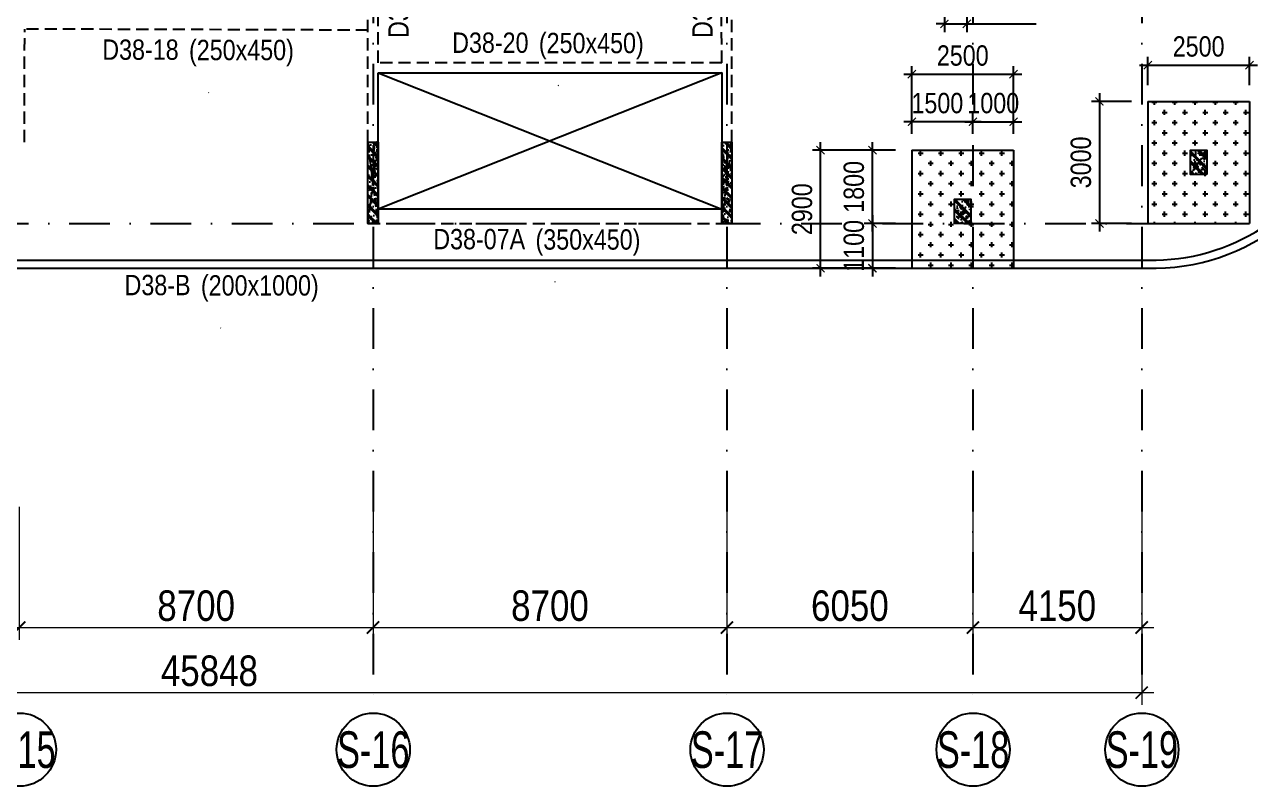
# Model space of a CAD drawing. Header units: millimetres. Extents: x -159515 to 1327256, y -225156 to 138737.
# Drawn here: x 886155 to 916300, y -45899 to -27176 of the extents above; entities that cross this region are included whole.
import ezdxf
from ezdxf.enums import TextEntityAlignment as Align

# ---------------------------------------------------------------- set-up
doc = ezdxf.new("R2010")
doc.units = ezdxf.units.MM
doc.header["$MEASUREMENT"] = 0
doc.linetypes.add('DASHDOT', pattern=[1, 0.5, -0.25, 0, -0.25])
doc.linetypes.add('DASHED', pattern=[4.5, 3, -1.5])
for name, color, linetype in [('AUDIT_I_220807103235-17', 50, 'Continuous'), ('ccu11-Khuat', 9, 'DASHED'), ('ccu11-Manh', 8, 'Continuous'), ('ccu11-Thay', 7, 'Continuous'), ('ccu12-Text', 31, 'Continuous'), ('KC2-DIM', 251, 'Continuous'), ('KC2-HATCH', 252, 'Continuous'), ('KT-Dim', 8, 'Continuous'), ('KT-Luoi truc South Tower', 8, 'DASHDOT'), ('ST_MBDV Cot vach 220805$0$AUDIT_I_220805193045-5', 6, 'Continuous'), ('Xref_ST_MBDV Cot vach 30.7.2022|Xref_ST_MBDV Cot vach 30.7.2022|Xref_ST_MBDV Cot vach 30.7.2022|Xref_ST_MBDV Cot vach 30.7.2022|A-GRID-SYM', 50, 'Continuous')]:
    doc.layers.add(name, color=color, linetype=linetype)
doc.layers.add('ccu12-Tencaukien', color=9, linetype='Continuous', lineweight=15)
doc.layers.add('KT-Kich thuoc', color=159, linetype='Continuous', lineweight=18)
doc.styles.add('Arial Narrow', font='ARIALN.TTF')
doc.styles.add('HBA-Text', font='GOTHIC.TTF')
doc.dimstyles.new('ccu12-200', dxfattribs={"dimscale": 200, "dimtxt": 2.5, "dimasz": 1, "dimexe": 1, "dimexo": 2, "dimgap": 1, "dimtad": 1, "dimdec": 0, "dimrnd": 5, "dimdsep": 46, "dimtxsty": 'Arial Narrow', "dimblk": 'ARCHTICK', "dimcen": -1, "dimdle": 1, "dimclrd": 256, "dimclre": 256, "dimclrt": 3, "dimadec": 0, "dimazin": 2, "dimtfac": 0.1, "dimtdec": 0, "dimtmove": 0, "dimatfit": 1, "dimldrblk": 'ARCHTICK', "dimfxl": 1, "dimtvp": 0.833333, "dimtolj": 1, "dimtzin": 12, "dimarcsym": 0})
doc.dimstyles.new('CCU_1-300', dxfattribs={"dimscale": 300, "dimtxt": 2.5, "dimasz": 1, "dimexe": 1, "dimexo": 2, "dimgap": 0.5, "dimtad": 1, "dimdec": 0, "dimdsep": 46, "dimtxsty": 'Arial Narrow', "dimblk": 'ARCHTICK', "dimcen": -1, "dimdle": 1, "dimclrd": 256, "dimclre": 256, "dimclrt": 3, "dimadec": 0, "dimazin": 2, "dimtfac": 0.1, "dimtdec": 0, "dimtix": 1, "dimtmove": 2, "dimatfit": 1, "dimfxl": 1, "dimtvp": 0.833333, "dimtolj": 1, "dimtzin": 12, "dimarcsym": 0})
pattern_1 = [(0, (-876875.3, 22163.94), (250, 250), [125, -375]), (90, (-876812.8, 22101.44), (-250, 250), [125, -375])]

# ---------------------------------------------------------------- blocks, each defined once
blk = doc.blocks.new('_ArchTick')
at = {"color": 0, "const_width": 0.15}
blk.add_lwpolyline([(-0.5, -0.5), (0.5, 0.5)], dxfattribs=at)
blk = doc.blocks.new('*D427')
at = {"layer": 'Defpoints', "color": 0, "transparency": 16777216}
for p in [(-52171, 1204), (-6323, 1204), (-6323, -3959)]:
    blk.add_point(p, dxfattribs=at)
at = {"layer": 'KT-Kich thuoc', "lineweight": -2, "transparency": 16777216}
for p, q in [((-52171, 604), (-52171, -4259)), ((-6323, 604), (-6323, -4259)), ((-52471, -3959), (-6023, -3959))]:
    blk.add_line(p, q, dxfattribs=at)
at = {"layer": 'KT-Kich thuoc', "lineweight": -2, "transparency": 16777216, "xscale": 300, "yscale": 300, "zscale": 300, "rotation": 180}
blk.add_blockref('_ArchTick', (-52171, -3959), dxfattribs=at)
at = {"layer": 'KT-Kich thuoc', "lineweight": -2, "transparency": 16777216, "xscale": 300, "yscale": 300, "zscale": 300}
blk.add_blockref('_ArchTick', (-6323, -3959), dxfattribs=at)
at = {"layer": 'KT-Kich thuoc', "color": 3, "transparency": 16777216, "insert": (-29247, -3426), "char_height": 750, "attachment_point": 5, "style": 'Arial Narrow'}
blk.add_mtext('\\A1;45848', dxfattribs=at)
blk = doc.blocks.new('*D412')
at = {"layer": 'Defpoints', "color": 0, "transparency": 16777216}
for p in [(-39723, 1204), (-33923, 1204), (-33923, -2359)]:
    blk.add_point(p, dxfattribs=at)
at = {"layer": 'KT-Kich thuoc', "lineweight": -2, "transparency": 16777216}
for p, q in [((-39723, 604), (-39723, -2659)), ((-33923, 604), (-33923, -2659)), ((-40023, -2359), (-33623, -2359))]:
    blk.add_line(p, q, dxfattribs=at)
at = {"layer": 'KT-Kich thuoc', "lineweight": -2, "transparency": 16777216, "xscale": 300, "yscale": 300, "zscale": 300, "rotation": 180}
blk.add_blockref('_ArchTick', (-39723, -2359), dxfattribs=at)
at = {"layer": 'KT-Kich thuoc', "lineweight": -2, "transparency": 16777216, "xscale": 300, "yscale": 300, "zscale": 300}
blk.add_blockref('_ArchTick', (-33923, -2359), dxfattribs=at)
at = {"layer": 'KT-Kich thuoc', "color": 3, "transparency": 16777216, "insert": (-36823, -1826), "char_height": 750, "attachment_point": 5, "style": 'Arial Narrow'}
blk.add_mtext('\\A1;5800', dxfattribs=at)
blk = doc.blocks.new('*D413')
at = {"layer": 'Defpoints', "color": 0, "transparency": 16777216}
for p in [(-33923, 1204), (-25223, 1204), (-25223, -2359)]:
    blk.add_point(p, dxfattribs=at)
at = {"layer": 'KT-Kich thuoc', "lineweight": -2, "transparency": 16777216}
for p, q in [((-33923, 604), (-33923, -2659)), ((-25223, 604), (-25223, -2659)), ((-34223, -2359), (-24923, -2359))]:
    blk.add_line(p, q, dxfattribs=at)
at = {"layer": 'KT-Kich thuoc', "lineweight": -2, "transparency": 16777216, "xscale": 300, "yscale": 300, "zscale": 300, "rotation": 180}
blk.add_blockref('_ArchTick', (-33923, -2359), dxfattribs=at)
at = {"layer": 'KT-Kich thuoc', "lineweight": -2, "transparency": 16777216, "xscale": 300, "yscale": 300, "zscale": 300}
blk.add_blockref('_ArchTick', (-25223, -2359), dxfattribs=at)
at = {"layer": 'KT-Kich thuoc', "color": 3, "transparency": 16777216, "insert": (-29573, -1826), "char_height": 750, "attachment_point": 5, "style": 'Arial Narrow'}
blk.add_mtext('\\A1;8700', dxfattribs=at)
blk = doc.blocks.new('*D414')
at = {"layer": 'Defpoints', "color": 0, "transparency": 16777216}
for p in [(-25223, 1204), (-16523, 1204), (-16523, -2359)]:
    blk.add_point(p, dxfattribs=at)
at = {"layer": 'KT-Kich thuoc', "lineweight": -2, "transparency": 16777216}
for p, q in [((-25223, 604), (-25223, -2659)), ((-16523, 604), (-16523, -2659)), ((-25523, -2359), (-16223, -2359))]:
    blk.add_line(p, q, dxfattribs=at)
at = {"layer": 'KT-Kich thuoc', "lineweight": -2, "transparency": 16777216, "xscale": 300, "yscale": 300, "zscale": 300, "rotation": 180}
blk.add_blockref('_ArchTick', (-25223, -2359), dxfattribs=at)
at = {"layer": 'KT-Kich thuoc', "lineweight": -2, "transparency": 16777216, "xscale": 300, "yscale": 300, "zscale": 300}
blk.add_blockref('_ArchTick', (-16523, -2359), dxfattribs=at)
at = {"layer": 'KT-Kich thuoc', "color": 3, "transparency": 16777216, "insert": (-20873, -1826), "char_height": 750, "attachment_point": 5, "style": 'Arial Narrow'}
blk.add_mtext('\\A1;8700', dxfattribs=at)
blk = doc.blocks.new('*D415')
at = {"layer": 'Defpoints', "color": 0, "transparency": 16777216}
for p in [(-16523, 1204), (-10473, 1204), (-10473, -2359)]:
    blk.add_point(p, dxfattribs=at)
at = {"layer": 'KT-Kich thuoc', "lineweight": -2, "transparency": 16777216}
for p, q in [((-16523, 604), (-16523, -2659)), ((-10473, 604), (-10473, -2659)), ((-16823, -2359), (-10173, -2359))]:
    blk.add_line(p, q, dxfattribs=at)
at = {"layer": 'KT-Kich thuoc', "lineweight": -2, "transparency": 16777216, "xscale": 300, "yscale": 300, "zscale": 300, "rotation": 180}
blk.add_blockref('_ArchTick', (-16523, -2359), dxfattribs=at)
at = {"layer": 'KT-Kich thuoc', "lineweight": -2, "transparency": 16777216, "xscale": 300, "yscale": 300, "zscale": 300}
blk.add_blockref('_ArchTick', (-10473, -2359), dxfattribs=at)
at = {"layer": 'KT-Kich thuoc', "color": 3, "transparency": 16777216, "insert": (-13498, -1826), "char_height": 750, "attachment_point": 5, "style": 'Arial Narrow'}
blk.add_mtext('\\A1;6050', dxfattribs=at)
blk = doc.blocks.new('*D416')
at = {"layer": 'Defpoints', "color": 0, "transparency": 16777216}
for p in [(-10473, 1204), (-6323, 1204), (-6323, -2359)]:
    blk.add_point(p, dxfattribs=at)
at = {"layer": 'KT-Kich thuoc', "lineweight": -2, "transparency": 16777216}
for p, q in [((-10473, 604), (-10473, -2659)), ((-6323, 604), (-6323, -2659)), ((-10773, -2359), (-6023, -2359))]:
    blk.add_line(p, q, dxfattribs=at)
at = {"layer": 'KT-Kich thuoc', "lineweight": -2, "transparency": 16777216, "xscale": 300, "yscale": 300, "zscale": 300, "rotation": 180}
blk.add_blockref('_ArchTick', (-10473, -2359), dxfattribs=at)
at = {"layer": 'KT-Kich thuoc', "lineweight": -2, "transparency": 16777216, "xscale": 300, "yscale": 300, "zscale": 300}
blk.add_blockref('_ArchTick', (-6323, -2359), dxfattribs=at)
at = {"layer": 'KT-Kich thuoc', "color": 3, "transparency": 16777216, "insert": (-8398, -1826), "char_height": 750, "attachment_point": 5, "style": 'Arial Narrow'}
blk.add_mtext('\\A1;4150', dxfattribs=at)
blk = doc.blocks.new('GRID-SYM-flat-73')
at = {"layer": 'Xref_ST_MBDV Cot vach 30.7.2022|Xref_ST_MBDV Cot vach 30.7.2022|Xref_ST_MBDV Cot vach 30.7.2022|Xref_ST_MBDV Cot vach 30.7.2022|A-GRID-SYM'}
blk.add_circle((0, 0, 0), 900, dxfattribs=at)
at = {"layer": 'Xref_ST_MBDV Cot vach 30.7.2022|Xref_ST_MBDV Cot vach 30.7.2022|Xref_ST_MBDV Cot vach 30.7.2022|Xref_ST_MBDV Cot vach 30.7.2022|A-GRID-SYM', "style": 'HBA-Text'}
blk.add_attdef('GRID', text='', height=900, rotation=359.6303, dxfattribs=at).set_placement((0, 0, 0), align=Align.MIDDLE_CENTER)
blk = doc.blocks.new('*U192')
at = {"layer": 'ccu12-Tencaukien', "color": 8, "ltscale": 10000}
blk.add_line((361, -155), (354, -155), dxfattribs=at)
at = {"layer": 'ccu12-Text', "color": 2, "style": 'Arial Narrow', "width": 0.8}
blk.add_attdef('SH', text='', height=300, dxfattribs=at).set_placement((276, 6), align=Align.BOTTOM_RIGHT)
at = {"layer": 'ccu12-Text', "color": 31, "style": 'Arial Narrow', "width": 0.8}
for tag, p in [('(', (508, -75)), ('KT', (633, -75)), (')', (963, -75))]:
    blk.add_attdef(tag, text='', height=250, dxfattribs=at).set_placement(p, align=Align.BOTTOM_LEFT)
blk = doc.blocks.new('*U213')
h = blk.add_hatch()
h.set_pattern_fill('VATLIEU04', color=250, scale=40, style=0, pattern_type=2)
h.set_pattern_definition([(50, (-700, 2050), (286.904, -25.1), [30, -330]), (355, (-700, 2050), (-55.5, 300.877), [24, -264]), (100.451, (-676.1, 2047.9), (231.404, 275.776), [25.496, -280.457]), (46.184, (-700, 2130), (426.896, -66.208), [45, -495]), (96.636, (-664.43, 2124.5), (373.865, 389.65), [38.244, -420.685]), (351.184, (-700, 2130), (373.865, 389.65), [36, -396]), (21, (-660, 2110), (238.763, -161.048), [30, -330]), (326, (-660, 2110), (97.326, 290.06), [24, -264]), (71.451, (-640.1, 2096.58), (336.09, 129.012), [25.496, -280.457]), (37.5, (-700, 2050), (4.864, 133.1575), [0, -260.8, 0, -268, 0, -265]), (7.5, (-700, 2050), (105.228, 157.765), [0, -152.8, 0, -254.8, 0, -101]), (327.5, (-789.2, 2050), (213.529, -9.022), [0, -100, 0, -312, 0, -414]), (317.5, (-829.2, 2050), (233.274, 40.042), [0, -130, 0, -207.2, 0, -294]), (45, (-700, 2050), (-120.208, 120.208), []), (45, (-700, 2099), (-120.208, 120.208), [])])
h.paths.add_polyline_path([(-475, -475), (-225, -475), (-225, 1525), (-475, 1525)])
at = {"color": 6, "ltscale": 0.25}
blk.add_lwpolyline([(-475, -475), (-225, -475), (-225, 1525), (-475, 1525)], close=True, dxfattribs=at)
at = {"layer": 'Defpoints', "linetype": 'ByBlock', "ltscale": 30}
for p, q in [((-225, -475), (-475, 1525)), ((-475, -475), (-225, 1525))]:
    blk.add_line(p, q, dxfattribs=at)
blk = doc.blocks.new('*U214')
h = blk.add_hatch()
h.set_pattern_fill('VATLIEU04', color=250, scale=40, style=0, pattern_type=2)
h.set_pattern_definition([(50, (-700, 2050), (286.904, -25.1), [30, -330]), (355, (-700, 2050), (-55.5, 300.877), [24, -264]), (100.451, (-676.1, 2047.9), (231.404, 275.776), [25.496, -280.457]), (46.184, (-700, 2130), (426.896, -66.208), [45, -495]), (96.636, (-664.43, 2124.5), (373.865, 389.65), [38.244, -420.685]), (351.184, (-700, 2130), (373.865, 389.65), [36, -396]), (21, (-660, 2110), (238.763, -161.048), [30, -330]), (326, (-660, 2110), (97.326, 290.06), [24, -264]), (71.451, (-640.1, 2096.58), (336.09, 129.012), [25.496, -280.457]), (37.5, (-700, 2050), (4.864, 133.1575), [0, -260.8, 0, -268, 0, -265]), (7.5, (-700, 2050), (105.228, 157.765), [0, -152.8, 0, -254.8, 0, -101]), (327.5, (-789.2, 2050), (213.529, -9.022), [0, -100, 0, -312, 0, -414]), (317.5, (-829.2, 2050), (233.274, 40.042), [0, -130, 0, -207.2, 0, -294]), (45, (-700, 2050), (-120.208, 120.208), []), (45, (-700, 2099), (-120.208, 120.208), [])])
h.paths.add_polyline_path([(-475, -475), (-225, -475), (-225, 1525), (-475, 1525)])
at = {"color": 6, "ltscale": 0.25}
blk.add_lwpolyline([(-475, -475), (-225, -475), (-225, 1525), (-475, 1525)], close=True, dxfattribs=at)
at = {"layer": 'Defpoints', "linetype": 'ByBlock', "ltscale": 30}
for p, q in [((-225, -475), (-475, 1525)), ((-475, -475), (-225, 1525))]:
    blk.add_line(p, q, dxfattribs=at)
blk = doc.blocks.new('*U209')
h = blk.add_hatch()
h.set_pattern_fill('VATLIEU04', color=250, scale=40, style=0, pattern_type=2)
h.set_pattern_definition([(50, (-550, 650), (286.904, -25.1), [30, -330]), (355, (-550, 650), (-55.5, 300.88), [24, -264]), (100.451, (-526.1, 647.9), (231.404, 275.776), [25.496, -280.457]), (46.184, (-550, 730), (426.9, -66.21), [45, -495]), (96.636, (-514.43, 724.5), (373.87, 389.65), [38.24, -420.69]), (351.184, (-550, 730), (373.86, 389.65), [36, -396]), (21, (-510, 710), (238.763, -161.048), [30, -330]), (326, (-510, 710), (97.326, 290.06), [24, -264]), (71.451, (-490.1, 696.58), (336.09, 129.01), [25.496, -280.457]), (37.5, (-550, 650), (4.864, 133.1575), [0, -260.8, 0, -268, 0, -265]), (7.5, (-550, 650), (105.228, 157.765), [0, -152.8, 0, -254.8, 0, -101]), (327.5, (-639.2, 650), (213.529, -9.022), [0, -100, 0, -312, 0, -414]), (317.5, (-679.2, 650), (233.274, 40.042), [0, -130, 0, -207.2, 0, -294]), (45, (-550, 650), (-120.208, 120.208), []), (45, (-550, 699), (-120.208, 120.208), [])])
h.paths.add_polyline_path([(-475, -475), (-75, -475), (-75, 125), (-475, 125)])
at = {"color": 6, "ltscale": 0.25}
blk.add_lwpolyline([(-475, -475), (-75, -475), (-75, 125), (-475, 125)], close=True, dxfattribs=at)
at = {"layer": 'Defpoints', "linetype": 'ByBlock', "ltscale": 30}
for p, q in [((-75, -475), (-475, 125)), ((-475, -475), (-75, 125))]:
    blk.add_line(p, q, dxfattribs=at)
blk = doc.blocks.new('*U205')
h = blk.add_hatch()
h.set_pattern_fill('VATLIEU04', color=250, scale=40, style=0, pattern_type=2)
h.set_pattern_definition([(50, (-549.73, 649.82), (286.904, -25.1), [30, -330]), (355, (-549.73, 649.82), (-55.5, 300.88), [24, -264]), (100.451, (-525.82, 647.73), (231.404, 275.776), [25.496, -280.457]), (46.184, (-549.73, 729.82), (426.9, -66.21), [45, -495]), (96.636, (-514.16, 724.3), (373.87, 389.65), [38.24, -420.69]), (351.184, (-549.73, 729.8), (373.86, 389.65), [36, -396]), (21, (-509.73, 709.82), (238.763, -161.048), [30, -330]), (326, (-509.73, 709.82), (97.326, 290.06), [24, -264]), (71.451, (-489.83, 696.4), (336.09, 129.01), [25.496, -280.457]), (37.5, (-549.73, 649.82), (4.864, 133.1575), [0, -260.8, 0, -268, 0, -265]), (7.5, (-549.73, 649.82), (105.228, 157.765), [0, -152.8, 0, -254.8, 0, -101]), (327.5, (-638.93, 649.82), (213.529, -9.022), [0, -100, 0, -312, 0, -414]), (317.5, (-678.93, 649.82), (233.274, 40.042), [0, -130, 0, -207.2, 0, -294]), (45, (-549.73, 649.82), (-120.208, 120.208), []), (45, (-549.73, 698.82), (-120.208, 120.208), [])])
h.paths.add_polyline_path([(-475, -475), (-75, -475), (-75, 125), (-475, 125)])
at = {"color": 6, "ltscale": 0.25}
blk.add_lwpolyline([(-475, -475), (-75, -475), (-75, 125), (-475, 125)], close=True, dxfattribs=at)
at = {"layer": 'Defpoints', "linetype": 'ByBlock', "ltscale": 30}
for p, q in [((-75, -475), (-475, 125)), ((-475, -475), (-75, 125))]:
    blk.add_line(p, q, dxfattribs=at)
blk = doc.blocks.new('MBCV-T38')
at = {"layer": 'ccu11-Manh'}
for centre, start, end in [((19163, -17723, 0), 90, 180), ((28111, -17723, 0), 0, 90)]:
    blk.add_arc(centre, 1.25, start, end, dxfattribs=at)
at = {"layer": 'ST_MBDV Cot vach 220805$0$AUDIT_I_220805193045-5', "linetype": 'ByBlock', "xscale": -1, "rotation": 359.9999999999985}
for name, p in [('*U213', (18937, -21147, 0)), ('*U214', (27637, -21147, 0)), ('*U205', (39312, -19947, 0)), ('*U209', (33512, -21147, 0))]:
    blk.add_blockref(name, p, dxfattribs=at)
blk = doc.blocks.new('mbkc-t38')
at = {"layer": 'KC2-HATCH'}
h = blk.add_hatch(dxfattribs=at)
h.set_pattern_fill('CROSS', color=256, scale=1000)
h.set_pattern_definition(pattern_1)
h.paths.add_polyline_path([(36900, -6900), (39400, -6900), (39400, -9900), (36900, -9900)])
h = blk.add_hatch(dxfattribs=at)
h.set_pattern_fill('CROSS', color=256, scale=1000)
h.set_pattern_definition(pattern_1)
h.paths.add_polyline_path([(31100, -8100), (33600, -8100), (33600, -11000), (31100, -11000)])
for p, q in [((36900, -6900, 0), (36900, -9900, 0)), ((31100, -8100, 0), (33600, -8100, 0)), ((31100, -8100, 0), (31100, -11000, 0)), ((36900, -9900, 0), (39400, -9900, 0))]:
    blk.add_line(p, q)
at = {"elevation": 0}
for points in [[(-26286, 27544), (-26287, 27544), (-28875, 34908, 0.338337), (-32749, 36444), (-62185, 26289, 0.459457), (-64225, 21139), (-55456, 6813, 0.279689), (-50490, 5781), (-27772, 13619, 0.204279), (-27706, 13740), (-27482, 14770, -0.275412), (-26755, 15571), (-22342, 17089, -0.414195), (-21181, 16524), (-12852, -7567, 0.319754), (-8032, -11000), (37106, -11000, 0.36531), (42072, -6689, 0.102434), (42063, -5068), (39621, 6403, 0.132611), (38155, 9202, 0.066499), (37024, 10116, 0.137615), (34943, 10700), (9300, 10700)], [(-53502, 5908, 0.161195), (-50556, 5970), (-27901, 13786), (-27678, 14811, -0.274307), (-26816, 15761), (-22407, 17278, -0.414153), (-20992, 16589), (-12663, -7501, 0.319754), (-8032, -10800), (37104, -10800, 0.151467), (39864, -9900, 0.151467)]]:
    blk.add_lwpolyline(points, format="xyb", dxfattribs=at)
blk.add_lwpolyline([(36900, -6900), (39400, -6900)], dxfattribs=at)
at = {"extrusion": (1, 0, 0)}
for points, elevation in [([(-6900, 0), (-9900, 0)], 39400), ([(-8100, 0), (-11000, 0)], 33600)]:
    blk.add_lwpolyline(points, dxfattribs=dict(at, elevation=elevation))
at = {"layer": 'ccu11-Khuat', "ltscale": 100}
for p, q in [((26424, -5950, 0), (26400, 0, 0)), ((26675, -7900, 0), (26675, 0, 0)), ((17725, -7900, 0), (17725, -2700, 0)), ((17975, -5950, 0), (17975, -2700, 0)), ((9275, -7900, 0), (9284, -5123, 0)), ((17725, -5150, 0), (9284, -5123, 0)), ((26424, -5950, 0), (17975, -5950, 0)), ((17725, -9900, 0), (26675, -9900, 0))]:
    blk.add_line(p, q, dxfattribs=at)
blk.add_arc((26674, -5951, 0), 1.25, 0, 90, dxfattribs=at)
at = {"layer": 'ccu11-Manh'}
for p, q in [((17975, -6200, 0), (26425, -9550, 0)), ((26425, -6200, 0), (17975, -9550, 0))]:
    blk.add_line(p, q, dxfattribs=at)
blk.add_arc((26674, -6001, 0), 1.25, 0, 90, dxfattribs=at)
at = {"layer": 'ccu11-Thay', "elevation": 0}
blk.add_lwpolyline([(17975, -6200), (26425, -6200), (26425, -9550), (17975, -9550)], close=True, dxfattribs=at)
at = {"layer": 'ccu11-Khuat'}
blk.add_blockref('MBCV-T38', (-1437, 11722, 0), dxfattribs=at)
blk = doc.blocks.new('*D362')
at = {"layer": 'Defpoints', "color": 0, "transparency": 16777216}
for p in [(908775, -25984, 0), (909325, -25984, 0), (909325, -27161)]:
    blk.add_point(p, dxfattribs=at)
at = {"layer": 'KC2-DIM', "lineweight": -2, "transparency": 16777216}
for p, q in [((908775, -26384), (908775, -27361)), ((909325, -26384), (909325, -27361)), ((908775, -27161), (908575, -27161)), ((908775, -27161), (909325, -27161)), ((909325, -27161), (911030, -27161))]:
    blk.add_line(p, q, dxfattribs=at)
at = {"layer": 'KC2-DIM', "lineweight": -2, "transparency": 16777216, "xscale": 200, "yscale": 200, "zscale": 200}
blk.add_blockref('_ArchTick', (908775, -27161), dxfattribs=at)
at = {"layer": 'KC2-DIM', "lineweight": -2, "transparency": 16777216, "xscale": 200, "yscale": 200, "zscale": 200, "rotation": 180}
blk.add_blockref('_ArchTick', (909325, -27161), dxfattribs=at)
at = {"layer": 'KC2-DIM', "color": 3, "transparency": 16777216, "insert": (910377, -26706), "char_height": 500, "attachment_point": 5, "style": 'Arial Narrow'}
blk.add_mtext('\\A1;550', dxfattribs=at)
blk = doc.blocks.new('*D578')
at = {"layer": 'Defpoints', "color": 0, "transparency": 16777216}
for p in [(907975, -32064, 0), (907004, -33164), (907975, -33164)]:
    blk.add_point(p, dxfattribs=at)
at = {"layer": 'KC2-DIM', "lineweight": -2, "transparency": 16777216}
for p, q in [((907004, -31864), (907004, -33364)), ((907575, -32064), (906804, -32064)), ((907575, -33164), (906804, -33164))]:
    blk.add_line(p, q, dxfattribs=at)
at = {"layer": 'KC2-DIM', "lineweight": -2, "transparency": 16777216, "xscale": 200, "yscale": 200, "zscale": 200}
for p, rotation in [((907004, -32064), 90), ((907004, -33164), 270)]:
    blk.add_blockref('_ArchTick', p, dxfattribs=dict(at, rotation=rotation))
at = {"layer": 'KC2-DIM', "color": 3, "transparency": 16777216, "insert": (906549, -32614), "char_height": 500, "attachment_point": 5, "rotation": 90, "style": 'Arial Narrow'}
blk.add_mtext('\\A1;1100', dxfattribs=at)
blk = doc.blocks.new('*D579')
at = {"layer": 'Defpoints', "color": 0, "transparency": 16777216}
for p in [(907004, -30264), (907975, -30264, 0), (907575, -32064)]:
    blk.add_point(p, dxfattribs=at)
at = {"layer": 'KC2-DIM', "lineweight": -2, "transparency": 16777216}
for p, q in [((907004, -32264), (907004, -30064)), ((907575, -30264), (906804, -30264)), ((907175, -32064), (906804, -32064))]:
    blk.add_line(p, q, dxfattribs=at)
at = {"layer": 'KC2-DIM', "lineweight": -2, "transparency": 16777216, "xscale": 200, "yscale": 200, "zscale": 200}
for p, rotation in [((907004, -30264), 90), ((907004, -32064), 270)]:
    blk.add_blockref('_ArchTick', p, dxfattribs=dict(at, rotation=rotation))
at = {"layer": 'KC2-DIM', "color": 3, "transparency": 16777216, "insert": (906549, -31164), "char_height": 500, "attachment_point": 5, "rotation": 90, "style": 'Arial Narrow'}
blk.add_mtext('\\A1;1800', dxfattribs=at)
blk = doc.blocks.new('*D580')
at = {"layer": 'Defpoints', "color": 0, "transparency": 16777216}
for p in [(905729, -30264), (907531, -30264), (907531, -33164)]:
    blk.add_point(p, dxfattribs=at)
at = {"layer": 'KC2-DIM', "lineweight": -2, "transparency": 16777216}
for p, q in [((905729, -33364), (905729, -30064)), ((907131, -30264), (905529, -30264)), ((907131, -33164), (905529, -33164))]:
    blk.add_line(p, q, dxfattribs=at)
at = {"layer": 'KC2-DIM', "lineweight": -2, "transparency": 16777216, "xscale": 200, "yscale": 200, "zscale": 200}
for p, rotation in [((905729, -30264), 90), ((905729, -33164), 270)]:
    blk.add_blockref('_ArchTick', p, dxfattribs=dict(at, rotation=rotation))
at = {"layer": 'KC2-DIM', "color": 3, "transparency": 16777216, "insert": (905274, -31714), "char_height": 500, "attachment_point": 5, "rotation": 90, "style": 'Arial Narrow'}
blk.add_mtext('\\A1;2900', dxfattribs=at)
blk = doc.blocks.new('*D575')
at = {"layer": 'Defpoints', "color": 0, "transparency": 16777216}
for p in [(907975, -29564), (907975, -30264, 0), (909475, -30264)]:
    blk.add_point(p, dxfattribs=at)
at = {"layer": 'KC2-DIM', "lineweight": -2, "transparency": 16777216}
for p, q in [((907975, -29864), (907975, -29364)), ((909475, -29864), (909475, -29364)), ((909675, -29564), (907775, -29564))]:
    blk.add_line(p, q, dxfattribs=at)
at = {"layer": 'KC2-DIM', "lineweight": -2, "transparency": 16777216, "xscale": 200, "yscale": 200, "zscale": 200, "rotation": 180}
blk.add_blockref('_ArchTick', (907975, -29564), dxfattribs=at)
at = {"layer": 'KC2-DIM', "lineweight": -2, "transparency": 16777216, "xscale": 200, "yscale": 200, "zscale": 200}
blk.add_blockref('_ArchTick', (909475, -29564), dxfattribs=at)
at = {"layer": 'KC2-DIM', "color": 3, "transparency": 16777216, "insert": (908600, -29109), "char_height": 500, "attachment_point": 5, "style": 'Arial Narrow'}
blk.add_mtext('\\A1;1500', dxfattribs=at)
blk = doc.blocks.new('*D576')
at = {"layer": 'Defpoints', "color": 0, "transparency": 16777216}
for p in [(910475, -29564), (909475, -29864), (910475, -30264, 0)]:
    blk.add_point(p, dxfattribs=at)
at = {"layer": 'KC2-DIM', "lineweight": -2, "transparency": 16777216}
for p, q in [((909475, -29464), (909475, -29364)), ((910475, -29864), (910475, -29364)), ((909275, -29564), (910675, -29564))]:
    blk.add_line(p, q, dxfattribs=at)
at = {"layer": 'KC2-DIM', "lineweight": -2, "transparency": 16777216, "xscale": 200, "yscale": 200, "zscale": 200, "rotation": 180}
blk.add_blockref('_ArchTick', (909475, -29564), dxfattribs=at)
at = {"layer": 'KC2-DIM', "lineweight": -2, "transparency": 16777216, "xscale": 200, "yscale": 200, "zscale": 200}
blk.add_blockref('_ArchTick', (910475, -29564), dxfattribs=at)
at = {"layer": 'KC2-DIM', "color": 3, "transparency": 16777216, "insert": (909975, -29109), "char_height": 500, "attachment_point": 5, "style": 'Arial Narrow'}
blk.add_mtext('\\A1;1000', dxfattribs=at)
blk = doc.blocks.new('*D577')
at = {"layer": 'Defpoints', "color": 0, "transparency": 16777216}
for p in [(910475, -28395), (907975, -29864), (910475, -29864)]:
    blk.add_point(p, dxfattribs=at)
at = {"layer": 'KC2-DIM', "lineweight": -2, "transparency": 16777216}
for p, q in [((907975, -29464), (907975, -28195)), ((910475, -29464), (910475, -28195)), ((907775, -28395), (910675, -28395))]:
    blk.add_line(p, q, dxfattribs=at)
at = {"layer": 'KC2-DIM', "lineweight": -2, "transparency": 16777216, "xscale": 200, "yscale": 200, "zscale": 200, "rotation": 180}
blk.add_blockref('_ArchTick', (907975, -28395), dxfattribs=at)
at = {"layer": 'KC2-DIM', "lineweight": -2, "transparency": 16777216, "xscale": 200, "yscale": 200, "zscale": 200}
blk.add_blockref('_ArchTick', (910475, -28395), dxfattribs=at)
at = {"layer": 'KC2-DIM', "color": 3, "transparency": 16777216, "insert": (909225, -27940), "char_height": 500, "attachment_point": 5, "style": 'Arial Narrow'}
blk.add_mtext('\\A1;2500', dxfattribs=at)
blk = doc.blocks.new('*D581')
at = {"layer": 'Defpoints', "color": 0, "transparency": 16777216}
for p in [(913775, -29064, 0), (912587, -32064), (913775, -32064, 0)]:
    blk.add_point(p, dxfattribs=at)
at = {"layer": 'KC2-DIM', "lineweight": -2, "transparency": 16777216}
for p, q in [((912587, -28864), (912587, -32264)), ((913375, -29064), (912387, -29064)), ((913375, -32064), (912387, -32064))]:
    blk.add_line(p, q, dxfattribs=at)
at = {"layer": 'KC2-DIM', "lineweight": -2, "transparency": 16777216, "xscale": 200, "yscale": 200, "zscale": 200}
for p, rotation in [((912587, -29064), 90), ((912587, -32064), 270)]:
    blk.add_blockref('_ArchTick', p, dxfattribs=dict(at, rotation=rotation))
at = {"layer": 'KC2-DIM', "color": 3, "transparency": 16777216, "insert": (912132, -30564), "char_height": 500, "attachment_point": 5, "rotation": 90, "style": 'Arial Narrow'}
blk.add_mtext('\\A1;3000', dxfattribs=at)
blk = doc.blocks.new('*D582')
at = {"layer": 'Defpoints', "color": 0, "transparency": 16777216}
for p in [(916275, -28172), (913775, -29064, 0), (916275, -29064, 0)]:
    blk.add_point(p, dxfattribs=at)
at = {"layer": 'KC2-DIM', "lineweight": -2, "transparency": 16777216}
for p, q in [((913775, -28664), (913775, -27972)), ((916275, -28664), (916275, -27972)), ((913575, -28172), (916475, -28172))]:
    blk.add_line(p, q, dxfattribs=at)
at = {"layer": 'KC2-DIM', "lineweight": -2, "transparency": 16777216, "xscale": 200, "yscale": 200, "zscale": 200, "rotation": 180}
blk.add_blockref('_ArchTick', (913775, -28172), dxfattribs=at)
at = {"layer": 'KC2-DIM', "lineweight": -2, "transparency": 16777216, "xscale": 200, "yscale": 200, "zscale": 200}
blk.add_blockref('_ArchTick', (916275, -28172), dxfattribs=at)
at = {"layer": 'KC2-DIM', "color": 3, "transparency": 16777216, "insert": (915025, -27717), "char_height": 500, "attachment_point": 5, "style": 'Arial Narrow'}
blk.add_mtext('\\A1;2500', dxfattribs=at)
blk = doc.blocks.new('Asix South Tower')
at = {"layer": 'KT-Luoi truc South Tower', "ltscale": 2000}
for p, q in [((-25223, 33491.9), (-25223, -4459.1)), ((-16523, 33491.9), (-16523, -4459.1)), ((-10473, 33491.9), (-10473, -4459.1)), ((-6323, 33491.9), (-6323, -4459.1)), ((-52698.1, 7570.4), (10118.8, 7570.4))]:
    blk.add_line(p, q, dxfattribs=at)
at = {"layer": 'KT-Dim'}
ref = blk.add_blockref('GRID-SYM-flat-73', (-33917.9, -5359.1, 0), dxfattribs=dict(at, rotation=0.325197994598278))
ref.add_attrib('GRID', 'S-15', dxfattribs={"layer": 'AUDIT_I_220807103235-17', "height": 900, "style": 'HBA-Text', "width": 0.7}).set_placement((-33917.9, -5359.1, 0), align=Align.MIDDLE_CENTER)
ref = blk.add_blockref('GRID-SYM-flat-73', (-25217.9, -5359.1, 0), dxfattribs=dict(at, rotation=0.325197994598278))
ref.add_attrib('GRID', 'S-16', dxfattribs={"layer": 'AUDIT_I_220807103235-17', "height": 900, "style": 'HBA-Text', "width": 0.7}).set_placement((-25217.9, -5359.1, 0), align=Align.MIDDLE_CENTER)
ref = blk.add_blockref('GRID-SYM-flat-73', (-16517.9, -5359.1, 0), dxfattribs=dict(at, rotation=0.325197994598278))
ref.add_attrib('GRID', 'S-17', dxfattribs={"layer": 'AUDIT_I_220807103235-17', "height": 900, "style": 'HBA-Text', "width": 0.7}).set_placement((-16517.9, -5359.1, 0), align=Align.MIDDLE_CENTER)
ref = blk.add_blockref('GRID-SYM-flat-73', (-10467.9, -5359.1, 0), dxfattribs=dict(at, rotation=0.325197994598278))
ref.add_attrib('GRID', 'S-18', dxfattribs={"layer": 'AUDIT_I_220807103235-17', "height": 900, "style": 'HBA-Text', "width": 0.7}).set_placement((-10467.9, -5359.1, 0), align=Align.MIDDLE_CENTER)
ref = blk.add_blockref('GRID-SYM-flat-73', (-6317.9, -5359.1, 0), dxfattribs=dict(at, rotation=0.325197994598278))
ref.add_attrib('GRID', 'S-19', dxfattribs={"layer": 'AUDIT_I_220807103235-17', "height": 900, "style": 'HBA-Text', "width": 0.7}).set_placement((-6317.9, -5359.1, 0), align=Align.MIDDLE_CENTER)
at = {"layer": 'KT-Kich thuoc'}
for base, p1, p2, picture, middle in [((-6323, -3959.1), (-52170.8, 1204.1), (-6323, 1204.1), '*D427', (-29246.9, -3426.2)), ((-33923, -2359.1), (-39723, 1204.1), (-33923, 1204.1), '*D412', (-36823, -1826.2)), ((-25223, -2359.1), (-33923, 1204.1), (-25223, 1204.1), '*D413', (-29573, -1826.2)), ((-16523, -2359.1), (-25223, 1204.1), (-16523, 1204.1), '*D414', (-20873, -1826.2)), ((-10473, -2359.1), (-16523, 1204.1), (-10473, 1204.1), '*D415', (-13498, -1826.2)), ((-6323, -2359.1), (-10473, 1204.1), (-6323, 1204.1), '*D416', (-8398, -1826.2))]:
    dim = blk.add_linear_dim(base=base, p1=p1, p2=p2, dimstyle='CCU_1-300', dxfattribs=at)
    dim.commit()
    dim.dimension.update_dxf_attribs({"geometry": picture, "text_midpoint": middle})

msp = doc.modelspace()

# ---------------------------------------------------------------- block references
msp.add_blockref('mbkc-t38', (876875.3, -22163.9, 0))
at = {"layer": 'ccu12-Tencaukien', "extrusion": (9.79924e-07, 4.38813e-07, 1)}
ref = msp.add_blockref('*U192', (895915.6, -25398.3, 0.3), dxfattribs=dict(at, xscale=1.815893337873055, yscale=1.815893337873055, zscale=1.815893337873055, rotation=69.5369337144434))
ref.add_attrib('KT', '(350x600)', dxfattribs={"color": 31, "extrusion": (9.79924e-07, 4.38813e-07, 1), "height": 500, "rotation": 90, "style": 'Arial Narrow'}).set_placement((895759.2, -25372.4, 0.3), align=Align.BOTTOM_LEFT)
ref.add_attrib('SH', 'D38-28', dxfattribs={"color": 2, "extrusion": (9.79924e-07, 4.38813e-07, 1), "height": 500, "rotation": 90, "style": 'Arial Narrow'}).set_placement((895750.3, -25627.3, 0.3), align=Align.BOTTOM_RIGHT)
ref = msp.add_blockref('*U192', (903390.5, -25398.3, 0.3), dxfattribs=dict(at, xscale=1.815893337873055, yscale=1.815893337873055, zscale=1.815893337873055, rotation=69.5369337144434))
ref.add_attrib('KT', '(350x600)', dxfattribs={"color": 31, "extrusion": (9.79924e-07, 4.38813e-07, 1), "height": 500, "rotation": 90, "style": 'Arial Narrow'}).set_placement((903234.1, -25372.4, 0.3), align=Align.BOTTOM_LEFT)
ref.add_attrib('SH', 'D38-28', dxfattribs={"color": 2, "extrusion": (9.79924e-07, 4.38813e-07, 1), "height": 500, "rotation": 90, "style": 'Arial Narrow'}).set_placement((903225.2, -25627.3, 0.3), align=Align.BOTTOM_RIGHT)
at = {"layer": 'ccu12-Tencaukien', "extrusion": (4.38813e-07, -9.79924e-07, 1)}
ref = msp.add_blockref('*U192', (898776.7, -28186.4, 0.4), dxfattribs=dict(at, xscale=1.815893337873055, yscale=1.815893337873055, zscale=1.815893337873055, rotation=339.536933714468))
ref.add_attrib('KT', '(250x450)', dxfattribs={"color": 31, "extrusion": (4.38813e-07, -9.79924e-07, 1), "height": 500, "style": 'Arial Narrow'}).set_placement((898802.6, -28030, 0.4), align=Align.BOTTOM_LEFT)
ref.add_attrib('SH', 'D38-20', dxfattribs={"color": 2, "extrusion": (4.38813e-07, -9.79924e-07, 1), "height": 500, "style": 'Arial Narrow'}).set_placement((898547.7, -28021.1, 0.4), align=Align.BOTTOM_RIGHT)
ref = msp.add_blockref('*U192', (890173.5, -28357.7, 0.4), dxfattribs=dict(at, xscale=1.815893337873055, yscale=1.815893337873055, zscale=1.815893337873055, rotation=339.536933714468))
ref.add_attrib('KT', '(250x450)', dxfattribs={"color": 31, "extrusion": (4.38813e-07, -9.79924e-07, 1), "height": 500, "style": 'Arial Narrow'}).set_placement((890199.3, -28201.3, 0.4), align=Align.BOTTOM_LEFT)
ref.add_attrib('SH', 'D38-18', dxfattribs={"color": 2, "extrusion": (4.38813e-07, -9.79924e-07, 1), "height": 500, "style": 'Arial Narrow'}).set_placement((889944.4, -28192.4, 0.4), align=Align.BOTTOM_RIGHT)
ref = msp.add_blockref('*U192', (898694.3, -33013.5, 0.4), dxfattribs=dict(at, xscale=1.815893337873055, yscale=1.815893337873055, zscale=1.815893337873055, rotation=339.536933714468))
ref.add_attrib('KT', '(350x450)', dxfattribs={"color": 31, "extrusion": (4.38813e-07, -9.79924e-07, 1), "height": 500, "style": 'Arial Narrow'}).set_placement((898720.2, -32857.1, 0.4), align=Align.BOTTOM_LEFT)
ref.add_attrib('SH', 'D38-07A', dxfattribs={"color": 2, "extrusion": (4.38813e-07, -9.79924e-07, 1), "height": 500, "style": 'Arial Narrow'}).set_placement((898465.2, -32848.2, 0.4), align=Align.BOTTOM_RIGHT)
ref = msp.add_blockref('*U192', (890466, -34142.2, 0.4), dxfattribs=dict(at, xscale=1.815893337873055, yscale=1.815893337873055, zscale=1.815893337873055, rotation=339.536933714468))
ref.add_attrib('KT', '(200x1000)', dxfattribs={"color": 31, "extrusion": (4.38813e-07, -9.79924e-07, 1), "height": 500, "style": 'Arial Narrow'}).set_placement((890491.9, -33985.8, 0.4), align=Align.BOTTOM_LEFT)
ref.add_attrib('SH', 'D38-B', dxfattribs={"color": 2, "extrusion": (4.38813e-07, -9.79924e-07, 1), "height": 500, "style": 'Arial Narrow'}).set_placement((890237, -33976.9, 0.4), align=Align.BOTTOM_RIGHT)
at = {"layer": 'KT-Kich thuoc'}
msp.add_blockref('Asix South Tower', (919947.9, -39634.4), dxfattribs=at)

# ---------------------------------------------------------------- dimensions: what is measured, and where the dimension line sits
at = {"layer": 'KC2-DIM'}
dim = msp.add_aligned_dim(p1=(908775.3, -25983.9, 0), p2=(909325.2, -25983.9, 0), distance=-1177.1, dimstyle='ccu12-200', dxfattribs=at)
dim.commit()
dim.dimension.update_dxf_attribs({"geometry": '*D362', "text_midpoint": (910377.5, -26705.7)})
for base, p1, p2, picture, middle in [((916275, -28172.4), (913775, -29063.9, 0), (916275, -29063.9, 0), '*D582', (915025, -27717.1)), ((910475.2, -28395.4), (907975.2, -29863.8), (910475.2, -29863.8), '*D577', (909225.2, -27940.2))]:
    dim = msp.add_linear_dim(base=base, p1=p1, p2=p2, dimstyle='ccu12-200', dxfattribs=at)
    dim.commit()
    dim.dimension.update_dxf_attribs({"geometry": picture, "text_midpoint": middle})
for base, p1, p2, picture, middle in [((907975.2, -29563.9), (909474.9, -30263.8), (907975.2, -30263.8, 0), '*D575', (908600.1, -29563.9)), ((910475.2, -29563.9), (909474.9, -29863.8), (910475.2, -30263.8, 0), '*D576', (909975.1, -29563.9))]:
    dim = msp.add_linear_dim(base=base, p1=p1, p2=p2, dimstyle='ccu12-200', dxfattribs=at)
    dim.commit()
    dim.dimension.update_dxf_attribs({"geometry": picture, "text_midpoint": middle, "dimtype": 160})
for base, p1, p2, picture, middle in [((912587.4, -32063.8), (913775, -29063.9, 0), (913775, -32063.8, 0), '*D581', (912132.1, -30563.8)), ((905729, -30263.8), (907530.6, -33164.1), (907530.6, -30263.8), '*D580', (905273.7, -31713.9)), ((907004.5, -30263.8), (907575.2, -32063.9), (907975.2, -30263.8, 0), '*D579', (906549.2, -31163.8))]:
    dim = msp.add_linear_dim(base=base, p1=p1, p2=p2, angle=90, dimstyle='ccu12-200', dxfattribs=at)
    dim.commit()
    dim.dimension.update_dxf_attribs({"geometry": picture, "text_midpoint": middle})
dim = msp.add_linear_dim(base=(907004.5, -33164.1), p1=(907975.2, -32063.9, 0), p2=(907975.2, -33164.1), angle=90, dimstyle='ccu12-200', dxfattribs=at)
dim.commit()
dim.dimension.update_dxf_attribs({"geometry": '*D578', "text_midpoint": (907004.5, -32614), "dimtype": 160})

doc.saveas('drawing.dxf')
